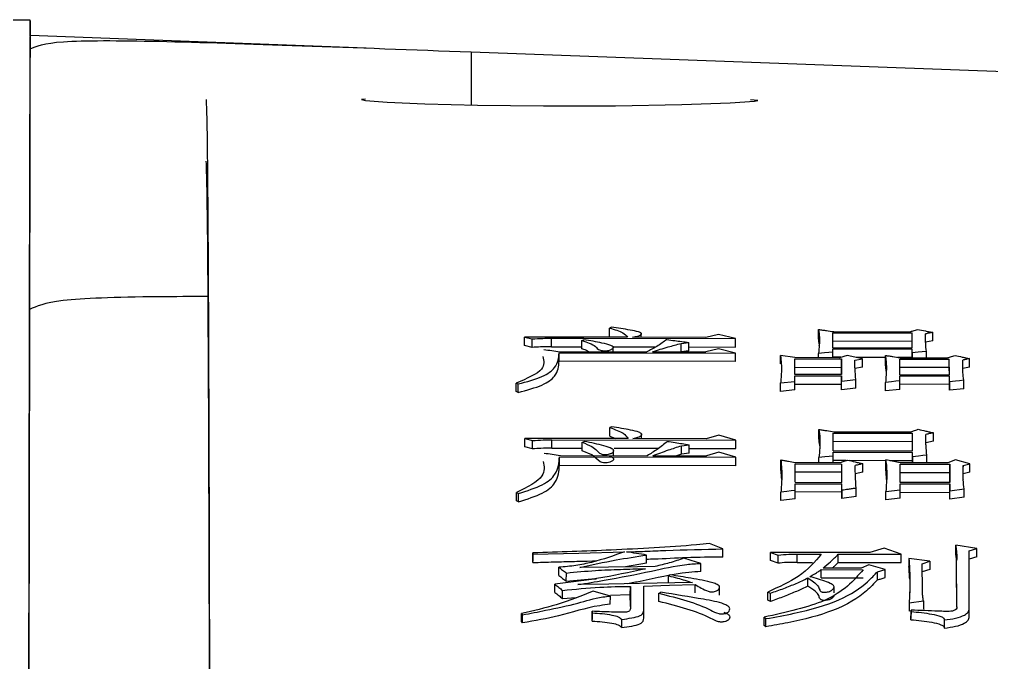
# Model space of a CAD drawing. Header units: millimetres. Extents: x 2104 to 4053, y 855 to 2233.
# Drawn here: x 2506.54 to 2517.56, y 2102.75 to 2110.03 of the extents above; entities that cross this region are included whole.
import ezdxf

# ---------------------------------------------------------------- set-up
doc = ezdxf.new("R2010")
doc.units = ezdxf.units.MM

msp = doc.modelspace()

# ---------------------------------------------------------------- linework, layer by layer
at = {"color": 7, "linetype": 'Continuous', "lineweight": 25}
for p, q in [((2506.66, 2110.024), (2501.66, 2110.034)), ((2506.66, 2109.846), (2506.66, 2110.021)), ((2506.659, 2109.699), (2506.66, 2109.842)), ((2510.471, 2109.709), (2506.66, 2109.85)), ((2506.654, 2106.747), (2506.659, 2109.699)), ((2511.659, 2109.665), (2511.658, 2109.065)), ((2511.659, 2109.665), (2526.974, 2109.102)), ((2514.909, 2109.116), (2514.826, 2109.124)), ((2513.249, 2106.545), (2513.227, 2106.537)), ((2513.227, 2106.441), (2513.227, 2106.537)), ((2512.265, 2106.339), (2512.265, 2106.435)), ((2512.265, 2106.435), (2512.351, 2106.414)), ((2513.433, 2106.433), (2512.265, 2106.435)), ((2512.351, 2106.318), (2512.351, 2106.414)), ((2512.568, 2106.325), (2512.568, 2106.421)), ((2512.568, 2106.421), (2512.934, 2106.421)), ((2512.938, 2106.421), (2514.655, 2106.417)), ((2514.32, 2106.431), (2513.487, 2106.433)), ((2513.586, 2106.433), (2513.586, 2106.48)), ((2514.461, 2106.465), (2514.32, 2106.431)), ((2514.655, 2106.417), (2514.461, 2106.465)), ((2515.604, 2106.356), (2515.596, 2106.424)), ((2515.759, 2106.483), (2516.656, 2106.482)), ((2515.759, 2106.314), (2515.759, 2106.483)), ((2515.769, 2106.496), (2516.635, 2106.495)), ((2516.657, 2106.313), (2516.656, 2106.482)), ((2516.656, 2106.385), (2516.656, 2106.482)), ((2512.351, 2106.318), (2512.265, 2106.339)), ((2512.568, 2106.325), (2512.914, 2106.324)), ((2512.914, 2106.301), (2512.914, 2106.397)), ((2513.268, 2106.268), (2513.268, 2106.322)), ((2513.269, 2106.324), (2513.752, 2106.323)), ((2514.039, 2106.363), (2514.126, 2106.374)), ((2514.039, 2106.267), (2514.039, 2106.363)), ((2514.126, 2106.322), (2514.655, 2106.321)), ((2514.461, 2106.301), (2514.321, 2106.266)), ((2514.656, 2106.252), (2514.461, 2106.301)), ((2516.656, 2106.385), (2515.758, 2106.387)), ((2515.759, 2106.314), (2516.657, 2106.313)), ((2515.759, 2106.301), (2516.657, 2106.299)), ((2515.759, 2106.263), (2515.759, 2106.301)), ((2516.656, 2106.313), (2516.656, 2106.385)), ((2516.657, 2106.256), (2516.657, 2106.299)), ((2516.894, 2106.39), (2516.808, 2106.375)), ((2512.655, 2106.16), (2512.655, 2106.256)), ((2512.655, 2106.256), (2514.656, 2106.252)), ((2512.666, 2106.269), (2513.65, 2106.267)), ((2513.715, 2106.267), (2514.321, 2106.266)), ((2514.125, 2106.277), (2514.039, 2106.267)), ((2515.327, 2106.202), (2515.165, 2106.227)), ((2515.835, 2106.201), (2515.327, 2106.202)), ((2515.327, 2106.188), (2515.857, 2106.187)), ((2515.328, 2106.011), (2515.327, 2106.188)), ((2515.597, 2106.201), (2515.597, 2106.25)), ((2515.759, 2106.201), (2515.759, 2106.263)), ((2515.849, 2106.205), (2515.759, 2106.205)), ((2515.922, 2106.225), (2515.835, 2106.201)), ((2516.095, 2106.189), (2515.922, 2106.225)), ((2516.009, 2106.173), (2516.095, 2106.189)), ((2516.355, 2106.204), (2516.022, 2106.204)), ((2516.657, 2106.203), (2516.493, 2106.204)), ((2516.517, 2106.2), (2517.058, 2106.199)), ((2516.657, 2106.256), (2516.657, 2106.199)), ((2516.657, 2106.199), (2516.657, 2106.203)), ((2516.819, 2106.199), (2516.82, 2106.272)), ((2514.656, 2106.156), (2512.655, 2106.16)), ((2515.327, 2106.092), (2515.857, 2106.091)), ((2515.857, 2106.187), (2515.858, 2106.01)), ((2515.857, 2106.01), (2515.857, 2106.091)), ((2516.095, 2106.093), (2516.008, 2106.077)), ((2516.517, 2106.186), (2517.079, 2106.185)), ((2516.518, 2106.008), (2516.517, 2106.186)), ((2517.079, 2106.089), (2516.517, 2106.09)), ((2517.08, 2106.007), (2517.079, 2106.185)), ((2517.079, 2106.089), (2517.079, 2106.185)), ((2517.08, 2106.007), (2517.079, 2106.089)), ((2517.231, 2106.154), (2517.231, 2106.174)), ((2517.231, 2106.088), (2517.231, 2106.154)), ((2517.306, 2106.094), (2517.231, 2106.078)), ((2515.174, 2106.006), (2515.173, 2106.002)), ((2515.174, 2106.022), (2515.174, 2106.015)), ((2515.858, 2106.01), (2515.328, 2106.011)), ((2515.328, 2105.997), (2515.858, 2105.996)), ((2515.328, 2105.931), (2515.328, 2105.997)), ((2515.858, 2105.996), (2515.858, 2105.933)), ((2516.518, 2106.008), (2517.08, 2106.007)), ((2516.518, 2105.994), (2517.08, 2105.993)), ((2516.518, 2105.938), (2516.518, 2105.994)), ((2517.08, 2105.928), (2517.08, 2105.993)), ((2512.17, 2105.912), (2512.191, 2105.903)), ((2515.166, 2105.915), (2515.328, 2105.931)), ((2515.166, 2105.819), (2515.166, 2105.915)), ((2515.328, 2105.901), (2515.858, 2105.9)), ((2515.858, 2105.933), (2516.02, 2105.953)), ((2515.858, 2105.838), (2515.858, 2105.933)), ((2515.858, 2105.838), (2515.858, 2105.9)), ((2516.02, 2105.857), (2515.858, 2105.838)), ((2516.356, 2105.825), (2516.356, 2105.921)), ((2517.08, 2105.898), (2516.518, 2105.899)), ((2517.08, 2105.928), (2517.08, 2105.832)), ((2517.08, 2105.832), (2517.08, 2105.898)), ((2517.242, 2105.849), (2517.243, 2105.945)), ((2512.191, 2105.807), (2512.169, 2105.816)), ((2515.328, 2105.836), (2515.166, 2105.819)), ((2516.518, 2105.842), (2516.356, 2105.825)), ((2517.242, 2105.849), (2517.08, 2105.832)), ((2513.253, 2105.418), (2513.231, 2105.408)), ((2513.231, 2105.313), (2513.231, 2105.408)), ((2513.231, 2105.313), (2513.297, 2105.285)), ((2513.59, 2105.285), (2513.59, 2105.341)), ((2514.465, 2105.323), (2514.324, 2105.283)), ((2514.66, 2105.267), (2514.465, 2105.323)), ((2515.763, 2105.345), (2516.661, 2105.344)), ((2515.764, 2105.146), (2515.763, 2105.345)), ((2515.774, 2105.361), (2516.639, 2105.359)), ((2516.66, 2105.249), (2516.661, 2105.344)), ((2516.661, 2105.144), (2516.661, 2105.344)), ((2512.269, 2105.192), (2512.269, 2105.287)), ((2512.269, 2105.287), (2512.356, 2105.262)), ((2513.437, 2105.285), (2512.269, 2105.287)), ((2512.355, 2105.167), (2512.356, 2105.262)), ((2512.572, 2105.176), (2512.572, 2105.271)), ((2512.572, 2105.271), (2514.66, 2105.267)), ((2512.918, 2105.147), (2512.918, 2105.242)), ((2514.324, 2105.283), (2513.491, 2105.285)), ((2514.043, 2105.203), (2514.13, 2105.215)), ((2514.043, 2105.108), (2514.043, 2105.203)), ((2515.607, 2105.222), (2515.6, 2105.294)), ((2516.66, 2105.249), (2515.763, 2105.25)), ((2516.661, 2105.144), (2516.66, 2105.249)), ((2516.898, 2105.254), (2516.812, 2105.236)), ((2512.355, 2105.167), (2512.269, 2105.192)), ((2512.572, 2105.176), (2512.918, 2105.175)), ((2512.67, 2105.092), (2513.654, 2105.09)), ((2513.271, 2105.09), (2513.272, 2105.156)), ((2513.279, 2105.175), (2513.782, 2105.174)), ((2513.719, 2105.09), (2514.325, 2105.088)), ((2514.043, 2105.108), (2513.986, 2105.089)), ((2514.13, 2105.12), (2514.043, 2105.108)), ((2514.13, 2105.173), (2514.66, 2105.172)), ((2514.465, 2105.129), (2514.325, 2105.088)), ((2514.66, 2105.072), (2514.465, 2105.129)), ((2515.764, 2105.146), (2516.661, 2105.144)), ((2515.764, 2105.13), (2516.661, 2105.128)), ((2515.764, 2105.086), (2515.764, 2105.13)), ((2515.764, 2105.012), (2515.764, 2105.086)), ((2516.662, 2105.078), (2516.661, 2105.128)), ((2516.824, 2105.01), (2516.824, 2105.096)), ((2512.659, 2104.981), (2512.659, 2105.076)), ((2512.659, 2105.076), (2514.66, 2105.072)), ((2514.66, 2104.977), (2512.659, 2104.981)), ((2515.331, 2105.013), (2515.84, 2105.012)), ((2515.331, 2104.997), (2515.861, 2104.996)), ((2515.332, 2104.789), (2515.331, 2104.997)), ((2515.601, 2105.013), (2515.601, 2105.07)), ((2515.909, 2105.035), (2515.764, 2105.035)), ((2515.862, 2104.788), (2515.861, 2104.996)), ((2515.861, 2104.902), (2515.861, 2104.996)), ((2516.359, 2105.034), (2515.95, 2105.035)), ((2516.521, 2105.011), (2516.359, 2105.043)), ((2516.661, 2105.034), (2516.404, 2105.034)), ((2517.062, 2105.01), (2516.521, 2105.011)), ((2516.521, 2104.995), (2517.084, 2104.994)), ((2516.522, 2104.787), (2516.521, 2104.995)), ((2516.662, 2105.078), (2516.661, 2105.011)), ((2516.661, 2105.011), (2516.661, 2105.034)), ((2517.148, 2105.042), (2517.062, 2105.01)), ((2517.084, 2104.994), (2517.084, 2104.786)), ((2517.311, 2105), (2517.148, 2105.042)), ((2517.235, 2104.981), (2517.311, 2105)), ((2517.235, 2104.981), (2517.235, 2104.963)), ((2515.861, 2104.902), (2515.331, 2104.903)), ((2515.861, 2104.788), (2515.861, 2104.902)), ((2516.099, 2104.904), (2516.013, 2104.885)), ((2516.521, 2104.9), (2517.083, 2104.899)), ((2517.084, 2104.786), (2517.083, 2104.899)), ((2517.235, 2104.878), (2517.235, 2104.963)), ((2517.311, 2104.905), (2517.235, 2104.886)), ((2515.332, 2104.789), (2515.862, 2104.788)), ((2515.332, 2104.773), (2515.862, 2104.772)), ((2515.332, 2104.697), (2515.332, 2104.773)), ((2515.862, 2104.699), (2515.862, 2104.772)), ((2517.084, 2104.786), (2516.522, 2104.787)), ((2516.522, 2104.771), (2517.084, 2104.77)), ((2516.522, 2104.705), (2516.522, 2104.771)), ((2517.084, 2104.77), (2517.085, 2104.694)), ((2517.238, 2104.814), (2517.237, 2104.817)), ((2512.174, 2104.673), (2512.195, 2104.663)), ((2515.17, 2104.583), (2515.17, 2104.677)), ((2515.862, 2104.678), (2515.332, 2104.679)), ((2515.862, 2104.699), (2515.862, 2104.605)), ((2515.862, 2104.605), (2515.862, 2104.678)), ((2516.024, 2104.628), (2516.024, 2104.722)), ((2516.36, 2104.685), (2516.522, 2104.705)), ((2516.36, 2104.591), (2516.36, 2104.685)), ((2516.522, 2104.676), (2517.084, 2104.675)), ((2517.084, 2104.599), (2517.085, 2104.694)), ((2517.084, 2104.599), (2517.084, 2104.675)), ((2517.085, 2104.694), (2517.247, 2104.713)), ((2512.195, 2104.569), (2512.173, 2104.579)), ((2515.332, 2104.603), (2515.17, 2104.583)), ((2516.024, 2104.628), (2515.862, 2104.605)), ((2516.522, 2104.61), (2516.36, 2104.591)), ((2517.247, 2104.619), (2517.084, 2104.599)), ((2512.359, 2103.974), (2512.359, 2103.988)), ((2512.359, 2103.988), (2512.359, 2103.895)), ((2514.512, 2103.941), (2514.512, 2104.034)), ((2515.053, 2103.994), (2515.139, 2103.965)), ((2516.178, 2103.992), (2515.053, 2103.994)), ((2515.053, 2103.901), (2515.053, 2103.994)), ((2516.34, 2104.041), (2516.178, 2103.992)), ((2516.535, 2103.973), (2516.34, 2104.041)), ((2517.389, 2104.039), (2517.151, 2104.075)), ((2517.151, 2103.982), (2517.151, 2104.075)), ((2517.303, 2104.011), (2517.389, 2104.039)), ((2517.304, 2103.357), (2517.303, 2104.011)), ((2512.359, 2103.881), (2512.359, 2103.974)), ((2512.359, 2103.881), (2512.359, 2103.895)), ((2513.646, 2103.871), (2513.647, 2103.965)), ((2515.139, 2103.872), (2515.053, 2103.901)), ((2515.139, 2103.872), (2515.139, 2103.965)), ((2515.356, 2103.976), (2515.626, 2103.975)), ((2515.356, 2103.882), (2515.356, 2103.976)), ((2515.356, 2103.882), (2515.53, 2103.882)), ((2515.821, 2103.975), (2516.535, 2103.973)), ((2515.821, 2103.882), (2515.821, 2103.975)), ((2515.821, 2103.882), (2516.535, 2103.88)), ((2516.621, 2103.927), (2516.621, 2103.834)), ((2516.86, 2103.894), (2516.621, 2103.927)), ((2516.773, 2103.866), (2516.86, 2103.894)), ((2517.164, 2103.376), (2517.162, 2103.904)), ((2517.162, 2103.889), (2517.162, 2103.904)), ((2517.162, 2103.811), (2517.162, 2103.889)), ((2517.389, 2103.946), (2517.303, 2103.918)), ((2512.652, 2103.733), (2512.652, 2103.826)), ((2513.646, 2103.871), (2513.409, 2103.83)), ((2514.263, 2103.777), (2514.263, 2103.87)), ((2515.626, 2103.706), (2515.627, 2103.799)), ((2515.627, 2103.799), (2516.103, 2103.798)), ((2516.081, 2103.816), (2515.648, 2103.817)), ((2516.167, 2103.852), (2516.081, 2103.816)), ((2516.351, 2103.801), (2516.167, 2103.852)), ((2516.265, 2103.776), (2516.351, 2103.801)), ((2516.265, 2103.683), (2516.265, 2103.776)), ((2516.774, 2103.567), (2516.773, 2103.866)), ((2516.859, 2103.801), (2516.773, 2103.773)), ((2517.163, 2103.374), (2517.162, 2103.811)), ((2512.738, 2103.668), (2512.739, 2103.761)), ((2513.896, 2103.648), (2513.896, 2103.73)), ((2515.626, 2103.706), (2516.102, 2103.705)), ((2512.609, 2103.541), (2512.609, 2103.633)), ((2512.695, 2103.471), (2512.696, 2103.563)), ((2513.237, 2103.499), (2513.042, 2103.555)), ((2513.463, 2103.517), (2513.464, 2103.61)), ((2513.464, 2103.61), (2513.464, 2103.383)), ((2513.616, 2103.341), (2513.615, 2103.613)), ((2514.199, 2103.538), (2514.199, 2103.63)), ((2514.474, 2103.509), (2514.474, 2103.603)), ((2515.021, 2103.544), (2515.054, 2103.533)), ((2515.021, 2103.452), (2515.021, 2103.544)), ((2515.773, 2103.537), (2515.773, 2103.604)), ((2512.695, 2103.471), (2512.848, 2103.484)), ((2513.236, 2103.407), (2513.237, 2103.499)), ((2513.24, 2103.511), (2513.463, 2103.517)), ((2513.464, 2103.381), (2513.463, 2103.517)), ((2513.788, 2103.439), (2513.788, 2103.532)), ((2515.054, 2103.44), (2515.021, 2103.452)), ((2515.054, 2103.44), (2515.054, 2103.533)), ((2516.623, 2103.422), (2516.785, 2103.444)), ((2516.785, 2103.444), (2516.785, 2103.352)), ((2513.032, 2103.327), (2513.031, 2103.235)), ((2513.032, 2103.309), (2513.032, 2103.327)), ((2513.615, 2103.249), (2513.616, 2103.341)), ((2516.623, 2103.422), (2516.622, 2103.33)), ((2516.645, 2103.333), (2516.622, 2103.33)), ((2516.645, 2103.34), (2516.644, 2103.247)), ((2516.644, 2103.232), (2516.645, 2103.325)), ((2516.645, 2103.34), (2516.645, 2103.325)), ((2517.304, 2103.265), (2517.304, 2103.357)), ((2512.231, 2103.21), (2512.231, 2103.303)), ((2512.231, 2103.303), (2512.242, 2103.287)), ((2512.242, 2103.195), (2512.242, 2103.287)), ((2513.031, 2103.216), (2513.032, 2103.309)), ((2513.031, 2103.216), (2513.031, 2103.235)), ((2513.367, 2103.144), (2513.367, 2103.236)), ((2514.979, 2103.167), (2514.979, 2103.26)), ((2514.979, 2103.26), (2515, 2103.244)), ((2516.644, 2103.232), (2516.644, 2103.247)), ((2512.242, 2103.195), (2512.231, 2103.21)), ((2515, 2103.152), (2514.979, 2103.167))]:
    msp.add_line(p, q, dxfattribs=at)
at = {"color": 7, "linetype": 'Continuous', "lineweight": 25, "flags": 128}
for points in [[(2510.461, 2109.13), (2510.418, 2109.128), (2510.463, 2109.114), (2510.708, 2109.096), (2511.135, 2109.078), (2511.733, 2109.063), (2512.478, 2109.054), (2513.294, 2109.055), (2514.046, 2109.069), (2514.596, 2109.088), (2514.87, 2109.107), (2514.909, 2109.116), (2514.909, 2109.116)], [(2515.596, 2106.424), (2515.596, 2106.478), (2515.596, 2106.52)], [(2514.655, 2106.321), (2514.655, 2106.375), (2514.655, 2106.417)], [(2516.894, 2106.39), (2516.894, 2106.444), (2516.894, 2106.487)], [(2512.914, 2106.397), (2512.925, 2106.401), (2512.936, 2106.405)], [(2514.125, 2106.277), (2514.126, 2106.331), (2514.126, 2106.374)], [(2516.657, 2106.203), (2516.657, 2106.257), (2516.657, 2106.299)], [(2514.656, 2106.156), (2514.656, 2106.21), (2514.656, 2106.252)], [(2515.164, 2106.13), (2515.165, 2106.184), (2515.165, 2106.227)], [(2515.759, 2106.263), (2515.712, 2106.259), (2515.664, 2106.256), (2515.597, 2106.25)], [(2516.095, 2106.093), (2516.095, 2106.147), (2516.095, 2106.189)], [(2516.354, 2106.131), (2516.354, 2106.185), (2516.355, 2106.227)], [(2516.82, 2106.272), (2516.773, 2106.268), (2516.726, 2106.263), (2516.657, 2106.256)], [(2517.306, 2106.094), (2517.307, 2106.148), (2517.307, 2106.19)], [(2515.857, 2106.091), (2515.857, 2106.145), (2515.857, 2106.187)], [(2515.858, 2105.9), (2515.858, 2105.953), (2515.858, 2105.996)], [(2517.08, 2105.898), (2517.08, 2105.951), (2517.08, 2105.993)], [(2512.169, 2105.816), (2512.169, 2105.851), (2512.169, 2105.881), (2512.17, 2105.912)], [(2512.191, 2105.807), (2512.191, 2105.842), (2512.191, 2105.873), (2512.191, 2105.903)], [(2515.328, 2105.836), (2515.328, 2105.889), (2515.328, 2105.931)], [(2516.02, 2105.857), (2516.02, 2105.911), (2516.02, 2105.953)], [(2516.518, 2105.938), (2516.471, 2105.933), (2516.424, 2105.928), (2516.356, 2105.921)], [(2516.518, 2105.842), (2516.518, 2105.896), (2516.518, 2105.938)], [(2517.243, 2105.945), (2517.196, 2105.94), (2517.149, 2105.935), (2517.08, 2105.928)], [(2515.6, 2105.294), (2515.6, 2105.347), (2515.6, 2105.389)], [(2516.898, 2105.254), (2516.899, 2105.308), (2516.899, 2105.349)], [(2512.918, 2105.242), (2512.924, 2105.245), (2512.932, 2105.248), (2512.94, 2105.252)], [(2514.13, 2105.12), (2514.13, 2105.173), (2514.13, 2105.215)], [(2514.66, 2105.172), (2514.66, 2105.225), (2514.66, 2105.267)], [(2513.036, 2105.091), (2513.222, 2105.088), (2513.256, 2105.073), (2513.272, 2105.059), (2513.273, 2105.045), (2513.26, 2105.031), (2513.23, 2105.017), (2513.202, 2105.01), (2513.186, 2105.008), (2513.172, 2105.008), (2513.158, 2105.009), (2513.143, 2105.013), (2513.12, 2105.022), (2513.1, 2105.038), (2513.026, 2105.099), (2512.918, 2105.147), (2512.918, 2105.147)], [(2515.764, 2105.086), (2515.716, 2105.081), (2515.668, 2105.077), (2515.601, 2105.07)], [(2516.661, 2105.034), (2516.661, 2105.087), (2516.661, 2105.128)], [(2516.824, 2105.096), (2516.777, 2105.091), (2516.73, 2105.086), (2516.662, 2105.078)], [(2514.66, 2104.977), (2514.66, 2105.03), (2514.66, 2105.072)], [(2515.169, 2104.948), (2515.169, 2105.001), (2515.169, 2105.042)], [(2516.099, 2104.904), (2516.099, 2104.957), (2516.099, 2104.999)], [(2516.359, 2104.949), (2516.359, 2105.002), (2516.359, 2105.043)], [(2517.083, 2104.899), (2517.084, 2104.952), (2517.084, 2104.994)], [(2517.311, 2104.905), (2517.311, 2104.958), (2517.311, 2105)], [(2515.862, 2104.678), (2515.862, 2104.73), (2515.862, 2104.772)], [(2517.084, 2104.675), (2517.084, 2104.728), (2517.084, 2104.77)], [(2512.173, 2104.579), (2512.173, 2104.613), (2512.174, 2104.643), (2512.174, 2104.673)], [(2512.195, 2104.569), (2512.195, 2104.603), (2512.195, 2104.633), (2512.195, 2104.663)], [(2515.332, 2104.697), (2515.285, 2104.691), (2515.238, 2104.685), (2515.17, 2104.677)], [(2515.332, 2104.603), (2515.332, 2104.655), (2515.332, 2104.697)], [(2516.522, 2104.61), (2516.522, 2104.663), (2516.522, 2104.705)], [(2517.247, 2104.619), (2517.247, 2104.672), (2517.247, 2104.713)], [(2512.359, 2103.974), (2512.879, 2103.987), (2513.398, 2104.001)], [(2517.389, 2103.946), (2517.389, 2103.998), (2517.389, 2104.039)], [(2512.359, 2103.881), (2512.418, 2103.882), (2512.447, 2103.883), (2512.477, 2103.884), (2512.506, 2103.885), (2512.535, 2103.885), (2512.565, 2103.886), (2512.594, 2103.887), (2512.623, 2103.888), (2512.682, 2103.889), (2512.711, 2103.89), (2512.741, 2103.891), (2512.77, 2103.891), (2512.799, 2103.892), (2512.829, 2103.893), (2512.858, 2103.894), (2512.975, 2103.897), (2513.034, 2103.898), (2513.063, 2103.899), (2513.079, 2103.899)], [(2516.535, 2103.88), (2516.535, 2103.932), (2516.535, 2103.973)], [(2516.86, 2103.894), (2516.859, 2103.842), (2516.859, 2103.801)], [(2513.744, 2103.835), (2513.545, 2103.832), (2513.217, 2103.827), (2512.89, 2103.822)], [(2516.351, 2103.709), (2516.351, 2103.761), (2516.351, 2103.801)], [(2513.918, 2103.741), (2513.907, 2103.735), (2513.896, 2103.73)], [(2515.475, 2103.612), (2515.475, 2103.643), (2515.475, 2103.674), (2515.475, 2103.705)], [(2514.167, 2103.653), (2513.967, 2103.649), (2513.568, 2103.642), (2513.218, 2103.636), (2512.869, 2103.629)], [(2513.615, 2103.613), (2513.907, 2103.622), (2514.199, 2103.63)], [(2513.788, 2103.532), (2513.794, 2103.534), (2513.802, 2103.539), (2513.81, 2103.543)], [(2515, 2103.152), (2515, 2103.193), (2515, 2103.219), (2515, 2103.244)], [(2517.023, 2103.137), (2517.023, 2103.165), (2517.023, 2103.192), (2517.023, 2103.229)]]:
    msp.add_lwpolyline(points, dxfattribs=at)
at = {"color": 7, "linetype": 'Continuous', "lineweight": 25}
for points in [[(2506.66, 2110.021), (2506.66, 2109.941), (2506.659, 2109.78), (2506.656, 2108.133), (2506.651, 2105.482), (2506.644, 2101.764), (2506.635, 2097.062), (2506.625, 2091.437), (2506.613, 2084.974), (2506.599, 2077.768), (2506.584, 2069.925), (2506.569, 2061.557), (2506.552, 2052.801), (2506.541, 2046.759), (2506.535, 2043.738)], [(2506.543, 2048.044), (2506.548, 2050.63), (2506.558, 2055.802), (2506.572, 2063.26), (2506.585, 2070.384), (2506.598, 2077.072), (2506.609, 2083.25), (2506.62, 2088.84), (2506.629, 2093.777), (2506.637, 2098), (2506.644, 2101.464), (2506.649, 2104.105), (2506.652, 2105.972), (2506.653, 2106.489), (2506.654, 2106.747)]]:
    msp.add_open_spline(points, degree=3, dxfattribs=at)
for points, knots in [([(2506.659, 2109.699), (2506.734, 2109.732), (2506.884, 2109.799), (2508.04, 2109.794), (2509.692, 2109.739), (2511.003, 2109.69), (2511.659, 2109.665)], [0, 0, 0, 0, 0.249995, 0.49976, 0.749432, 1, 1, 1, 1]), ([(2508.679, 2053.333), (2508.68, 2053.823), (2508.683, 2056.278), (2508.689, 2060.626), (2508.695, 2066.233), (2508.7, 2071.629), (2508.704, 2077.383), (2508.707, 2083.335), (2508.708, 2089.261), (2508.706, 2094.53), (2508.703, 2099.057), (2508.697, 2102.811), (2508.69, 2105.401), (2508.683, 2107.094), (2508.676, 2108.174), (2508.668, 2108.9), (2508.662, 2109.052), (2508.659, 2109.127)], [0, 0, 0, 0, 0.015692, 0.078515, 0.141334, 0.20415, 0.266967, 0.352016, 0.437317, 0.522367, 0.607418, 0.69272, 0.77777, 0.83263, 0.887489, 0.943742, 1, 1, 1, 1]), ([(2508.678, 2053.141), (2508.679, 2053.68), (2508.682, 2056.373), (2508.689, 2061.719), (2508.696, 2068.936), (2508.702, 2076.253), (2508.705, 2082.427), (2508.706, 2087.531), (2508.705, 2091.71), (2508.703, 2095.917), (2508.699, 2099.922), (2508.692, 2103.461), (2508.683, 2106.135), (2508.672, 2107.929), (2508.662, 2108.261), (2508.657, 2108.428)], [0, 0, 0, 0, 0.017379, 0.086966, 0.17585, 0.265018, 0.353899, 0.419464, 0.485029, 0.550594, 0.638845, 0.727377, 0.81563, 0.907817, 1, 1, 1, 1]), ([(2508.677, 2106.894), (2508.485, 2106.893), (2507.736, 2106.891), (2506.896, 2106.859), (2506.735, 2106.784), (2506.654, 2106.747)], [0, 0, 0, 0, 0.146715, 0.572592, 1, 1, 1, 1]), ([(2513.227, 2106.537), (2513.284, 2106.52), (2513.385, 2106.49), (2513.419, 2106.45), (2513.433, 2106.433)], [0, 0, 0, 0, 0.5653913, 1, 1, 1, 1]), ([(2513.487, 2106.433), (2513.507, 2106.437), (2513.547, 2106.445), (2513.584, 2106.459), (2513.593, 2106.471), (2513.588, 2106.481), (2513.545, 2106.498), (2513.431, 2106.521), (2513.321, 2106.535), (2513.249, 2106.545)], [0, 0, 0, 0, 0.1207835, 0.2379421, 0.2842431, 0.3308199, 0.4249814, 0.6208103, 1, 1, 1, 1]), ([(2515.596, 2106.52), (2515.601, 2106.491), (2515.609, 2106.432), (2515.607, 2106.342), (2515.6, 2106.281), (2515.597, 2106.25)], [0, 0, 0, 0, 0.33259, 0.666186, 1, 1, 1, 1]), ([(2515.596, 2106.52), (2515.611, 2106.518), (2515.641, 2106.514), (2515.698, 2106.506), (2515.741, 2106.5), (2515.769, 2106.496)], [0, 0, 0, 0, 0.2574409, 0.5148817, 1, 1, 1, 1]), ([(2516.635, 2106.495), (2516.646, 2106.498), (2516.666, 2106.504), (2516.694, 2106.513), (2516.712, 2106.518), (2516.721, 2106.521)], [0, 0, 0, 0, 0.382635, 0.691318, 1, 1, 1, 1]), ([(2516.721, 2106.521), (2516.75, 2106.515), (2516.793, 2106.506), (2516.851, 2106.495), (2516.88, 2106.489), (2516.894, 2106.487)], [0, 0, 0, 0, 0.4999999, 0.75, 1, 1, 1, 1]), ([(2512.351, 2106.414), (2512.391, 2106.416), (2512.462, 2106.421), (2512.535, 2106.421), (2512.568, 2106.421)], [0, 0, 0, 0, 0.5588348, 1, 1, 1, 1]), ([(2516.894, 2106.487), (2516.887, 2106.485), (2516.873, 2106.483), (2516.851, 2106.479), (2516.829, 2106.475), (2516.815, 2106.472), (2516.808, 2106.471)], [0, 0, 0, 0, 0.2500001, 0.5000003, 0.7500004, 1, 1, 1, 1]), ([(2516.82, 2106.272), (2516.816, 2106.303), (2516.811, 2106.349), (2516.809, 2106.415), (2516.808, 2106.45), (2516.808, 2106.471)], [0, 0, 0, 0, 0.455483, 0.683214, 1, 1, 1, 1]), ([(2512.568, 2106.325), (2512.526, 2106.325), (2512.453, 2106.324), (2512.382, 2106.32), (2512.351, 2106.318)], [0, 0, 0, 0, 0.561085, 1, 1, 1, 1]), ([(2512.914, 2106.397), (2512.943, 2106.387), (2513.007, 2106.366), (2513.077, 2106.329), (2513.09, 2106.294), (2513.142, 2106.281), (2513.165, 2106.279), (2513.188, 2106.279), (2513.211, 2106.281), (2513.236, 2106.288), (2513.257, 2106.298), (2513.274, 2106.311), (2513.269, 2106.324), (2513.232, 2106.345), (2513.118, 2106.374), (2513.008, 2106.393), (2512.936, 2106.405), (2512.936, 2106.405)], [0, 0, 0, 0, 0.11781, 0.254849, 0.391031, 0.410858, 0.430655, 0.450877, 0.468612, 0.491918, 0.540011, 0.576765, 0.61394, 0.664642, 0.789466, 0.997756, 1, 1, 1, 1]), ([(2512.993, 2106.269), (2512.975, 2106.277), (2512.952, 2106.289), (2512.921, 2106.299), (2512.914, 2106.301)], [0, 0, 0, 0, 0.775038, 1, 1, 1, 1]), ([(2513.877, 2106.406), (2513.842, 2106.38), (2513.792, 2106.344), (2513.708, 2106.298), (2513.669, 2106.278), (2513.65, 2106.267)], [0, 0, 0, 0, 0.546201, 0.773057, 1, 1, 1, 1]), ([(2513.715, 2106.267), (2513.744, 2106.277), (2513.803, 2106.296), (2513.908, 2106.328), (2513.99, 2106.35), (2514.039, 2106.363)], [0, 0, 0, 0, 0.283865, 0.567758, 1, 1, 1, 1]), ([(2513.877, 2106.406), (2513.907, 2106.402), (2513.963, 2106.395), (2514.046, 2106.384), (2514.099, 2106.377), (2514.126, 2106.374)], [0, 0, 0, 0, 0.363442, 0.681721, 1, 1, 1, 1]), ([(2515.605, 2106.359), (2515.605, 2106.35), (2515.605, 2106.337), (2515.605, 2106.34), (2515.605, 2106.342)], [0, 0, 0, 0, 0.641471, 1, 1, 1, 1]), ([(2512.473, 2106.213), (2512.483, 2106.165), (2512.507, 2106.058), (2512.29, 2105.964), (2512.17, 2105.912)], [0, 0, 0, 0, 0.4443, 1, 1, 1, 1]), ([(2512.191, 2105.903), (2512.29, 2105.929), (2512.484, 2105.981), (2512.646, 2106.108), (2512.652, 2106.2), (2512.655, 2106.256)], [0, 0, 0, 0, 0.287817, 0.565935, 1, 1, 1, 1]), ([(2512.482, 2106.294), (2512.512, 2106.29), (2512.574, 2106.281), (2512.635, 2106.273), (2512.666, 2106.269)], [0, 0, 0, 0, 0.499883, 1, 1, 1, 1]), ([(2515.165, 2106.227), (2515.169, 2106.196), (2515.176, 2106.134), (2515.177, 2106.05), (2515.172, 2105.977), (2515.168, 2105.935), (2515.166, 2105.915)], [0, 0, 0, 0, 0.304153, 0.608343, 0.804164, 1, 1, 1, 1]), ([(2516.355, 2106.227), (2516.358, 2106.204), (2516.363, 2106.158), (2516.367, 2106.083), (2516.363, 2106.005), (2516.358, 2105.949), (2516.356, 2105.921)], [0, 0, 0, 0, 0.231566, 0.463148, 0.731542, 1, 1, 1, 1]), ([(2516.355, 2106.227), (2516.369, 2106.225), (2516.397, 2106.22), (2516.452, 2106.211), (2516.491, 2106.204), (2516.517, 2106.2)], [0, 0, 0, 0, 0.263834, 0.527668, 1, 1, 1, 1]), ([(2517.058, 2106.199), (2517.069, 2106.202), (2517.089, 2106.208), (2517.118, 2106.217), (2517.135, 2106.223), (2517.144, 2106.226)], [0, 0, 0, 0, 0.382635, 0.691318, 1, 1, 1, 1]), ([(2517.144, 2106.226), (2517.171, 2106.22), (2517.212, 2106.211), (2517.266, 2106.199), (2517.293, 2106.193), (2517.307, 2106.19)], [0, 0, 0, 0, 0.5, 0.75, 1, 1, 1, 1]), ([(2517.307, 2106.19), (2517.3, 2106.189), (2517.288, 2106.186), (2517.269, 2106.182), (2517.25, 2106.178), (2517.237, 2106.175), (2517.231, 2106.174)], [0, 0, 0, 0, 0.25, 0.5, 0.750001, 1, 1, 1, 1]), ([(2512.191, 2105.807), (2512.29, 2105.834), (2512.484, 2105.885), (2512.646, 2106.012), (2512.651, 2106.104), (2512.655, 2106.16)], [0, 0, 0, 0, 0.287925, 0.56603, 1, 1, 1, 1]), ([(2516.02, 2105.953), (2516.016, 2105.994), (2516.01, 2106.052), (2516.009, 2106.125), (2516.009, 2106.157), (2516.009, 2106.173)], [0, 0, 0, 0, 0.5564808, 0.7782386, 1, 1, 1, 1]), ([(2516.363, 2106.048), (2516.363, 2106.049), (2516.363, 2106.053), (2516.363, 2106.058), (2516.362, 2106.064), (2516.362, 2106.068), (2516.361, 2106.073), (2516.361, 2106.077), (2516.36, 2106.081), (2516.36, 2106.086), (2516.359, 2106.09), (2516.359, 2106.095), (2516.358, 2106.099), (2516.358, 2106.105), (2516.357, 2106.111), (2516.356, 2106.116), (2516.356, 2106.121), (2516.355, 2106.126), (2516.355, 2106.129), (2516.354, 2106.131)], [0, 0, 0, 0, 0.027762, 0.133883, 0.186944, 0.240005, 0.293066, 0.346127, 0.399187, 0.452248, 0.505309, 0.55837, 0.611431, 0.664491, 0.770613, 0.823674, 0.876735, 0.929795, 1, 1, 1, 1]), ([(2517.243, 2105.945), (2517.239, 2105.975), (2517.232, 2106.028), (2517.23, 2106.105), (2517.231, 2106.151), (2517.231, 2106.174)], [0, 0, 0, 0, 0.387747, 0.693846, 1, 1, 1, 1]), ([(2513.491, 2105.285), (2513.512, 2105.29), (2513.551, 2105.3), (2513.588, 2105.316), (2513.597, 2105.33), (2513.592, 2105.342), (2513.55, 2105.362), (2513.436, 2105.389), (2513.326, 2105.406), (2513.253, 2105.418)], [0, 0, 0, 0, 0.120818, 0.238007, 0.284295, 0.33086, 0.424999, 0.620775, 1, 1, 1, 1]), ([(2513.231, 2105.408), (2513.289, 2105.388), (2513.39, 2105.352), (2513.423, 2105.305), (2513.437, 2105.285)], [0, 0, 0, 0, 0.5653913, 1, 1, 1, 1]), ([(2515.6, 2105.389), (2515.605, 2105.354), (2515.614, 2105.284), (2515.611, 2105.178), (2515.605, 2105.106), (2515.601, 2105.07)], [0, 0, 0, 0, 0.33259, 0.666186, 1, 1, 1, 1]), ([(2515.6, 2105.389), (2515.615, 2105.386), (2515.645, 2105.381), (2515.703, 2105.372), (2515.746, 2105.365), (2515.774, 2105.361)], [0, 0, 0, 0, 0.257441, 0.514882, 1, 1, 1, 1]), ([(2516.639, 2105.359), (2516.65, 2105.363), (2516.67, 2105.37), (2516.699, 2105.38), (2516.717, 2105.387), (2516.725, 2105.39)], [0, 0, 0, 0, 0.382635, 0.691318, 1, 1, 1, 1]), ([(2516.725, 2105.39), (2516.754, 2105.383), (2516.798, 2105.373), (2516.855, 2105.359), (2516.884, 2105.353), (2516.899, 2105.349)], [0, 0, 0, 0, 0.5, 0.75, 1, 1, 1, 1]), ([(2516.899, 2105.349), (2516.891, 2105.348), (2516.877, 2105.345), (2516.855, 2105.34), (2516.834, 2105.336), (2516.819, 2105.333), (2516.812, 2105.331)], [0, 0, 0, 0, 0.25, 0.5, 0.75, 1, 1, 1, 1]), ([(2516.824, 2105.096), (2516.82, 2105.132), (2516.815, 2105.186), (2516.813, 2105.265), (2516.812, 2105.307), (2516.812, 2105.331)], [0, 0, 0, 0, 0.455483, 0.683214, 1, 1, 1, 1]), ([(2512.356, 2105.262), (2512.395, 2105.265), (2512.467, 2105.27), (2512.54, 2105.271), (2512.572, 2105.271)], [0, 0, 0, 0, 0.558835, 1, 1, 1, 1]), ([(2512.918, 2105.242), (2512.957, 2105.227), (2513.027, 2105.199), (2513.081, 2105.156), (2513.104, 2105.125), (2513.133, 2105.11), (2513.154, 2105.104), (2513.168, 2105.102), (2513.184, 2105.102), (2513.205, 2105.105), (2513.233, 2105.112), (2513.261, 2105.123), (2513.276, 2105.139), (2513.275, 2105.156), (2513.241, 2105.178), (2513.165, 2105.203), (2513.057, 2105.229), (2512.98, 2105.244), (2512.94, 2105.252)], [0, 0, 0, 0, 0.156025, 0.282024, 0.363627, 0.404873, 0.419209, 0.430586, 0.44201, 0.458322, 0.488142, 0.530961, 0.573097, 0.616787, 0.655295, 0.770211, 0.882971, 1, 1, 1, 1]), ([(2513.881, 2105.253), (2513.846, 2105.222), (2513.796, 2105.179), (2513.712, 2105.126), (2513.674, 2105.102), (2513.654, 2105.09)], [0, 0, 0, 0, 0.546201, 0.773057, 1, 1, 1, 1]), ([(2513.719, 2105.09), (2513.749, 2105.101), (2513.807, 2105.123), (2513.912, 2105.162), (2513.994, 2105.187), (2514.043, 2105.203)], [0, 0, 0, 0, 0.283865, 0.567758, 1, 1, 1, 1]), ([(2513.881, 2105.253), (2513.911, 2105.248), (2513.968, 2105.24), (2514.051, 2105.227), (2514.103, 2105.219), (2514.13, 2105.215)], [0, 0, 0, 0, 0.363442, 0.681721, 1, 1, 1, 1]), ([(2515.608, 2105.226), (2515.608, 2105.226), (2515.607, 2105.235), (2515.61, 2105.191), (2515.61, 2105.175), (2515.609, 2105.173), (2515.609, 2105.173)], [0, 0, 0, 0, 0.014335, 0.602284, 0.99678, 1, 1, 1, 1]), ([(2512.572, 2105.176), (2512.531, 2105.176), (2512.457, 2105.175), (2512.387, 2105.17), (2512.355, 2105.167)], [0, 0, 0, 0, 0.561085, 1, 1, 1, 1]), ([(2512.486, 2105.12), (2512.517, 2105.116), (2512.578, 2105.106), (2512.639, 2105.096), (2512.67, 2105.092)], [0, 0, 0, 0, 0.499883, 1, 1, 1, 1]), ([(2512.477, 2105.026), (2512.487, 2104.97), (2512.511, 2104.843), (2512.294, 2104.734), (2512.174, 2104.673)], [0, 0, 0, 0, 0.444231, 1, 1, 1, 1]), ([(2512.195, 2104.663), (2512.294, 2104.693), (2512.488, 2104.754), (2512.65, 2104.903), (2512.656, 2105.01), (2512.659, 2105.076)], [0, 0, 0, 0, 0.287817, 0.565935, 1, 1, 1, 1]), ([(2512.195, 2104.569), (2512.294, 2104.599), (2512.488, 2104.659), (2512.65, 2104.808), (2512.655, 2104.916), (2512.659, 2104.981)], [0, 0, 0, 0, 0.287925, 0.56603, 1, 1, 1, 1]), ([(2515.169, 2105.042), (2515.172, 2105.009), (2515.179, 2104.943), (2515.181, 2104.848), (2515.176, 2104.76), (2515.172, 2104.705), (2515.17, 2104.677)], [0, 0, 0, 0, 0.277767, 0.555561, 0.777766, 1, 1, 1, 1]), ([(2515.169, 2105.042), (2515.184, 2105.04), (2515.213, 2105.034), (2515.267, 2105.025), (2515.306, 2105.018), (2515.331, 2105.013)], [0, 0, 0, 0, 0.27079, 0.54158, 1, 1, 1, 1]), ([(2515.84, 2105.012), (2515.851, 2105.016), (2515.872, 2105.023), (2515.9, 2105.032), (2515.918, 2105.038), (2515.926, 2105.041)], [0, 0, 0, 0, 0.404836, 0.702418, 1, 1, 1, 1]), ([(2515.926, 2105.041), (2515.955, 2105.034), (2515.998, 2105.023), (2516.056, 2105.009), (2516.085, 2105.002), (2516.099, 2104.999)], [0, 0, 0, 0, 0.4999999, 0.75, 1, 1, 1, 1]), ([(2516.099, 2104.999), (2516.092, 2104.997), (2516.078, 2104.994), (2516.056, 2104.989), (2516.034, 2104.985), (2516.02, 2104.981), (2516.013, 2104.98)], [0, 0, 0, 0, 0.25, 0.5, 0.75, 1, 1, 1, 1]), ([(2516.024, 2104.722), (2516.02, 2104.77), (2516.015, 2104.837), (2516.013, 2104.923), (2516.013, 2104.961), (2516.013, 2104.98)], [0, 0, 0, 0, 0.550969, 0.775483, 1, 1, 1, 1]), ([(2516.359, 2105.043), (2516.362, 2105.016), (2516.368, 2104.962), (2516.371, 2104.875), (2516.367, 2104.783), (2516.362, 2104.718), (2516.36, 2104.685)], [0, 0, 0, 0, 0.231675, 0.463367, 0.731652, 1, 1, 1, 1]), ([(2517.247, 2104.713), (2517.243, 2104.748), (2517.236, 2104.811), (2517.234, 2104.9), (2517.235, 2104.954), (2517.235, 2104.981)], [0, 0, 0, 0, 0.392032, 0.69599, 1, 1, 1, 1]), ([(2515.179, 2104.822), (2515.179, 2104.826), (2515.178, 2104.835), (2515.178, 2104.849), (2515.177, 2104.864), (2515.175, 2104.879), (2515.174, 2104.894), (2515.173, 2104.907), (2515.172, 2104.916), (2515.171, 2104.924), (2515.17, 2104.932), (2515.17, 2104.94), (2515.169, 2104.945), (2515.169, 2104.948)], [0, 0, 0, 0, 0.0944046, 0.2134344, 0.3324641, 0.4514938, 0.5705234, 0.689553, 0.7490678, 0.8085826, 0.8680974, 0.9340488, 1, 1, 1, 1]), ([(2516.368, 2104.82), (2516.368, 2104.825), (2516.367, 2104.838), (2516.366, 2104.852), (2516.365, 2104.862), (2516.365, 2104.867), (2516.365, 2104.874), (2516.364, 2104.881), (2516.364, 2104.888), (2516.363, 2104.893), (2516.363, 2104.898), (2516.362, 2104.903), (2516.362, 2104.908), (2516.362, 2104.913), (2516.361, 2104.918), (2516.361, 2104.923), (2516.36, 2104.928), (2516.36, 2104.934), (2516.359, 2104.94), (2516.359, 2104.945), (2516.359, 2104.949)], [0, 0, 0, 0, 0.128632, 0.287252, 0.326907, 0.366562, 0.406217, 0.485527, 0.525181, 0.564836, 0.604491, 0.644146, 0.683801, 0.723456, 0.763111, 0.802766, 0.842421, 0.882075, 0.92173, 1, 1, 1, 1]), ([(2516.024, 2104.722), (2516.009, 2104.72), (2515.978, 2104.716), (2515.924, 2104.708), (2515.886, 2104.702), (2515.862, 2104.699)], [0, 0, 0, 0, 0.283865, 0.567729, 1, 1, 1, 1]), ([(2514.36, 2104.094), (2514.312, 2104.09), (2514.105, 2104.069), (2513.733, 2104.044), (2513.261, 2104.021), (2512.803, 2104.003), (2512.507, 2103.993), (2512.359, 2103.988)], [0, 0, 0, 0, 0.075008, 0.317588, 0.559815, 0.779883, 1, 1, 1, 1]), ([(2514.512, 2104.034), (2514.487, 2104.044), (2514.436, 2104.064), (2514.386, 2104.084), (2514.36, 2104.094)], [0, 0, 0, 0, 0.500001, 1, 1, 1, 1]), ([(2513.398, 2104.001), (2513.279, 2103.958), (2513.112, 2103.899), (2512.85, 2103.843), (2512.718, 2103.832), (2512.652, 2103.826)], [0, 0, 0, 0, 0.552374, 0.77511, 1, 1, 1, 1]), ([(2513.419, 2104.001), (2513.489, 2104.002), (2513.638, 2104.007), (2514.001, 2104.023), (2514.297, 2104.029), (2514.512, 2104.034)], [0, 0, 0, 0, 0.18981, 0.410522, 1, 1, 1, 1]), ([(2513.647, 2103.965), (2513.609, 2103.971), (2513.533, 2103.983), (2513.457, 2103.995), (2513.419, 2104.001)], [0, 0, 0, 0, 0.499738, 1, 1, 1, 1]), ([(2517.151, 2104.075), (2517.155, 2104.054), (2517.161, 2104.016), (2517.163, 2103.959), (2517.163, 2103.923), (2517.162, 2103.904)], [0, 0, 0, 0, 0.366433, 0.683152, 1, 1, 1, 1]), ([(2512.89, 2103.822), (2513.026, 2103.853), (2513.268, 2103.907), (2513.531, 2103.947), (2513.647, 2103.965)], [0, 0, 0, 0, 0.5589855, 1, 1, 1, 1]), ([(2514.512, 2103.941), (2514.374, 2103.94), (2514.113, 2103.937), (2513.827, 2103.92), (2513.676, 2103.916), (2513.646, 2103.915)], [0, 0, 0, 0, 0.475037, 0.898723, 1, 1, 1, 1]), ([(2514.069, 2103.928), (2514.016, 2103.91), (2513.939, 2103.883), (2513.826, 2103.855), (2513.772, 2103.842), (2513.744, 2103.835)], [0, 0, 0, 0, 0.528752, 0.7642, 1, 1, 1, 1]), ([(2514.263, 2103.87), (2514.231, 2103.88), (2514.166, 2103.899), (2514.101, 2103.918), (2514.069, 2103.928)], [0, 0, 0, 0, 0.499896, 1, 1, 1, 1]), ([(2515.626, 2103.975), (2515.555, 2103.888), (2515.426, 2103.732), (2515.146, 2103.602), (2515.021, 2103.544)], [0, 0, 0, 0, 0.554519, 1, 1, 1, 1]), ([(2515.139, 2103.965), (2515.179, 2103.969), (2515.25, 2103.975), (2515.323, 2103.975), (2515.356, 2103.976)], [0, 0, 0, 0, 0.558835, 1, 1, 1, 1]), ([(2515.356, 2103.882), (2515.314, 2103.882), (2515.241, 2103.882), (2515.17, 2103.875), (2515.139, 2103.872)], [0, 0, 0, 0, 0.561085, 1, 1, 1, 1]), ([(2515.648, 2103.817), (2515.677, 2103.841), (2515.723, 2103.879), (2515.778, 2103.932), (2515.807, 2103.96), (2515.821, 2103.975)], [0, 0, 0, 0, 0.4553511, 0.7276233, 1, 1, 1, 1]), ([(2515.755, 2103.817), (2515.762, 2103.824), (2515.785, 2103.846), (2515.806, 2103.867), (2515.821, 2103.882)], [0, 0, 0, 0, 0.327666, 1, 1, 1, 1]), ([(2516.621, 2103.927), (2516.624, 2103.888), (2516.63, 2103.786), (2516.634, 2103.65), (2516.629, 2103.521), (2516.625, 2103.455), (2516.623, 2103.422)], [0, 0, 0, 0, 0.234653, 0.617199, 0.808588, 1, 1, 1, 1]), ([(2517.161, 2103.897), (2517.161, 2103.907), (2517.159, 2103.936), (2517.154, 2103.964), (2517.151, 2103.982)], [0, 0, 0, 0, 0.371765, 1, 1, 1, 1]), ([(2513.636, 2103.81), (2513.455, 2103.769), (2513.13, 2103.697), (2512.769, 2103.653), (2512.609, 2103.633)], [0, 0, 0, 0, 0.558287, 1, 1, 1, 1]), ([(2512.652, 2103.826), (2512.666, 2103.816), (2512.695, 2103.794), (2512.724, 2103.772), (2512.739, 2103.761)], [0, 0, 0, 0, 0.500001, 1, 1, 1, 1]), ([(2512.739, 2103.761), (2512.848, 2103.772), (2513.049, 2103.791), (2513.351, 2103.803), (2513.541, 2103.808), (2513.636, 2103.81)], [0, 0, 0, 0, 0.372436, 0.6857253, 1, 1, 1, 1]), ([(2512.869, 2103.629), (2512.968, 2103.646), (2513.253, 2103.692), (2513.659, 2103.771), (2514.007, 2103.853), (2514.209, 2103.867), (2514.263, 2103.87)], [0, 0, 0, 0, 0.210769, 0.603834, 0.893415, 1, 1, 1, 1]), ([(2514.263, 2103.777), (2514.217, 2103.775), (2513.967, 2103.76), (2513.713, 2103.689), (2513.48, 2103.648), (2513.432, 2103.639)], [0, 0, 0, 0, 0.153551, 0.8247901, 1, 1, 1, 1]), ([(2516.103, 2103.798), (2515.992, 2103.672), (2515.79, 2103.441), (2515.231, 2103.316), (2514.979, 2103.26)], [0, 0, 0, 0, 0.547825, 1, 1, 1, 1]), ([(2515, 2103.244), (2515.108, 2103.263), (2515.411, 2103.317), (2515.86, 2103.445), (2516.123, 2103.626), (2516.229, 2103.738), (2516.265, 2103.776)], [0, 0, 0, 0, 0.181249, 0.51022, 0.834425, 1, 1, 1, 1]), ([(2515.497, 2103.719), (2515.516, 2103.73), (2515.55, 2103.748), (2515.592, 2103.775), (2515.615, 2103.791), (2515.627, 2103.799)], [0, 0, 0, 0, 0.40584, 0.702619, 1, 1, 1, 1]), ([(2516.629, 2103.702), (2516.629, 2103.703), (2516.628, 2103.709), (2516.628, 2103.725), (2516.627, 2103.745), (2516.625, 2103.764), (2516.625, 2103.776), (2516.624, 2103.788), (2516.623, 2103.798), (2516.623, 2103.81), (2516.622, 2103.821), (2516.622, 2103.829), (2516.621, 2103.834)], [0, 0, 0, 0, 0.025593, 0.136332, 0.357811, 0.468551, 0.57929, 0.63466, 0.7454, 0.800769, 0.900385, 1, 1, 1, 1]), ([(2512.652, 2103.733), (2512.659, 2103.728), (2512.674, 2103.717), (2512.703, 2103.695), (2512.724, 2103.679), (2512.738, 2103.668)], [0, 0, 0, 0, 0.254914, 0.509827, 1, 1, 1, 1]), ([(2512.738, 2103.668), (2512.847, 2103.68), (2512.96, 2103.692), (2513.077, 2103.697), (2513.081, 2103.697)], [0, 0, 0, 0, 0.962285, 1, 1, 1, 1]), ([(2513.896, 2103.73), (2513.93, 2103.721), (2513.995, 2103.705), (2514.083, 2103.678), (2514.139, 2103.661), (2514.167, 2103.653)], [0, 0, 0, 0, 0.363385, 0.681597, 1, 1, 1, 1]), ([(2514.199, 2103.63), (2514.243, 2103.603), (2514.291, 2103.574), (2514.361, 2103.549), (2514.376, 2103.547), (2514.39, 2103.547), (2514.41, 2103.549), (2514.436, 2103.557), (2514.464, 2103.571), (2514.478, 2103.592), (2514.473, 2103.613), (2514.447, 2103.634), (2514.344, 2103.668), (2514.158, 2103.7), (2513.995, 2103.727), (2513.918, 2103.741)], [0, 0, 0, 0, 0.213503, 0.231464, 0.24303, 0.254692, 0.268684, 0.294822, 0.340398, 0.3844, 0.438732, 0.481931, 0.539955, 0.782901, 1, 1, 1, 1]), ([(2516.265, 2103.683), (2516.226, 2103.642), (2516.109, 2103.518), (2515.81, 2103.331), (2515.355, 2103.215), (2515.084, 2103.167), (2515, 2103.152)], [0, 0, 0, 0, 0.181362, 0.542096, 0.859345, 1, 1, 1, 1]), ([(2515.054, 2103.533), (2515.104, 2103.55), (2515.205, 2103.586), (2515.346, 2103.643), (2515.432, 2103.684), (2515.475, 2103.705)], [0, 0, 0, 0, 0.327502, 0.663046, 1, 1, 1, 1]), ([(2515.475, 2103.705), (2515.498, 2103.69), (2515.541, 2103.662), (2515.593, 2103.617), (2515.605, 2103.582), (2515.614, 2103.559), (2515.622, 2103.552), (2515.633, 2103.547), (2515.646, 2103.544), (2515.665, 2103.543), (2515.688, 2103.544), (2515.713, 2103.549), (2515.742, 2103.562), (2515.765, 2103.581), (2515.776, 2103.602), (2515.767, 2103.624), (2515.697, 2103.662), (2515.597, 2103.692), (2515.514, 2103.715), (2515.497, 2103.719)], [0, 0, 0, 0, 0.119379, 0.233045, 0.347089, 0.372159, 0.392493, 0.404558, 0.416669, 0.432853, 0.454708, 0.476799, 0.507455, 0.574094, 0.62196, 0.65893, 0.726108, 0.942436, 1, 1, 1, 1]), ([(2516.265, 2103.683), (2516.272, 2103.685), (2516.286, 2103.69), (2516.308, 2103.696), (2516.33, 2103.702), (2516.344, 2103.706), (2516.351, 2103.709)], [0, 0, 0, 0, 0.25, 0.5, 0.749999, 1, 1, 1, 1]), ([(2516.629, 2103.698), (2516.63, 2103.67), (2516.632, 2103.606), (2516.629, 2103.546), (2516.628, 2103.513)], [0, 0, 0, 0, 0.436542, 1, 1, 1, 1]), ([(2513.042, 2103.555), (2512.909, 2103.501), (2512.669, 2103.403), (2512.366, 2103.333), (2512.231, 2103.303)], [0, 0, 0, 0, 0.554583, 1, 1, 1, 1]), ([(2512.609, 2103.633), (2512.623, 2103.622), (2512.652, 2103.598), (2512.681, 2103.575), (2512.696, 2103.563)], [0, 0, 0, 0, 0.4998359, 1, 1, 1, 1]), ([(2512.696, 2103.563), (2512.836, 2103.578), (2513.088, 2103.603), (2513.348, 2103.608), (2513.464, 2103.61)], [0, 0, 0, 0, 0.557505, 1, 1, 1, 1]), ([(2515.475, 2103.612), (2515.433, 2103.592), (2515.349, 2103.552), (2515.208, 2103.495), (2515.105, 2103.458), (2515.054, 2103.44)], [0, 0, 0, 0, 0.324501, 0.661532, 1, 1, 1, 1]), ([(2515.772, 2103.511), (2515.77, 2103.504), (2515.766, 2103.487), (2515.74, 2103.468), (2515.708, 2103.455), (2515.684, 2103.451), (2515.661, 2103.45), (2515.643, 2103.452), (2515.631, 2103.455), (2515.621, 2103.46), (2515.605, 2103.477), (2515.604, 2103.509), (2515.557, 2103.559), (2515.506, 2103.592), (2515.475, 2103.612)], [0, 0, 0, 0, 0.076313, 0.196799, 0.234784, 0.273104, 0.309128, 0.332236, 0.350897, 0.369558, 0.403187, 0.558357, 0.731446, 1, 1, 1, 1]), ([(2516.785, 2103.444), (2516.783, 2103.457), (2516.779, 2103.484), (2516.775, 2103.525), (2516.774, 2103.553), (2516.774, 2103.567)], [0, 0, 0, 0, 0.315175, 0.657489, 1, 1, 1, 1]), ([(2512.242, 2103.287), (2512.329, 2103.304), (2512.543, 2103.346), (2512.851, 2103.409), (2513.07, 2103.482), (2513.208, 2103.496), (2513.237, 2103.499)], [0, 0, 0, 0, 0.257125, 0.627625, 0.922525, 1, 1, 1, 1]), ([(2512.609, 2103.541), (2512.623, 2103.529), (2512.652, 2103.506), (2512.681, 2103.482), (2512.695, 2103.471)], [0, 0, 0, 0, 0.499908, 1, 1, 1, 1]), ([(2513.788, 2103.532), (2514.004, 2103.476), (2514.257, 2103.412), (2514.43, 2103.308), (2514.48, 2103.298), (2514.496, 2103.297), (2514.512, 2103.298), (2514.532, 2103.301), (2514.554, 2103.308), (2514.578, 2103.322), (2514.592, 2103.342), (2514.591, 2103.367), (2514.567, 2103.39), (2514.48, 2103.43), (2514.214, 2103.478), (2513.971, 2103.517), (2513.81, 2103.543)], [0, 0, 0, 0, 0.369973, 0.433396, 0.441379, 0.448953, 0.456564, 0.46449, 0.480827, 0.49655, 0.526965, 0.55702, 0.587567, 0.618801, 0.747888, 1, 1, 1, 1]), ([(2514.524, 2103.317), (2514.538, 2103.31), (2514.567, 2103.298), (2514.591, 2103.275), (2514.592, 2103.25), (2514.578, 2103.23), (2514.554, 2103.216), (2514.532, 2103.209), (2514.512, 2103.206), (2514.495, 2103.205), (2514.479, 2103.206), (2514.43, 2103.216), (2514.257, 2103.319), (2514.004, 2103.384), (2513.788, 2103.439)], [0, 0, 0, 0, 0.050469, 0.09981, 0.148348, 0.197475, 0.222877, 0.249282, 0.262097, 0.274404, 0.286651, 0.299558, 0.402046, 1, 1, 1, 1]), ([(2513.236, 2103.407), (2513.196, 2103.402), (2512.979, 2103.375), (2512.688, 2103.275), (2512.381, 2103.22), (2512.242, 2103.195)], [0, 0, 0, 0, 0.11, 0.597222, 1, 1, 1, 1]), ([(2513.464, 2103.383), (2513.466, 2103.366), (2513.468, 2103.346), (2513.444, 2103.324), (2513.422, 2103.317), (2513.394, 2103.315), (2513.336, 2103.317), (2513.215, 2103.319), (2513.104, 2103.324), (2513.032, 2103.327)], [0, 0, 0, 0, 0.2237546, 0.2701358, 0.3175045, 0.3665219, 0.4172988, 0.6174118, 1, 1, 1, 1]), ([(2513.367, 2103.236), (2513.405, 2103.241), (2513.479, 2103.25), (2513.576, 2103.272), (2513.612, 2103.308), (2513.614, 2103.33), (2513.616, 2103.341)], [0, 0, 0, 0, 0.292586, 0.576009, 0.788989, 1, 1, 1, 1]), ([(2517.164, 2103.376), (2517.163, 2103.368), (2517.163, 2103.355), (2517.144, 2103.339), (2517.104, 2103.326), (2517.033, 2103.325), (2516.879, 2103.332), (2516.748, 2103.336), (2516.645, 2103.34)], [0, 0, 0, 0, 0.10163, 0.162723, 0.225538, 0.354202, 0.488391, 1, 1, 1, 1]), ([(2516.645, 2103.325), (2516.725, 2103.317), (2516.846, 2103.305), (2516.971, 2103.276), (2517.02, 2103.251), (2517.022, 2103.236), (2517.023, 2103.229)], [0, 0, 0, 0, 0.513291, 0.773413, 0.888294, 1, 1, 1, 1]), ([(2517.023, 2103.229), (2517.067, 2103.235), (2517.153, 2103.246), (2517.25, 2103.279), (2517.298, 2103.318), (2517.302, 2103.344), (2517.304, 2103.357)], [0, 0, 0, 0, 0.2920999, 0.5740182, 0.7884709, 1, 1, 1, 1]), ([(2513.031, 2103.216), (2513.108, 2103.211), (2513.214, 2103.204), (2513.333, 2103.175), (2513.356, 2103.154), (2513.367, 2103.144)], [0, 0, 0, 0, 0.572888, 0.79153, 1, 1, 1, 1]), ([(2513.032, 2103.309), (2513.108, 2103.304), (2513.214, 2103.297), (2513.333, 2103.267), (2513.356, 2103.246), (2513.367, 2103.236)], [0, 0, 0, 0, 0.572733, 0.791394, 1, 1, 1, 1]), ([(2513.367, 2103.144), (2513.404, 2103.149), (2513.478, 2103.158), (2513.576, 2103.18), (2513.612, 2103.216), (2513.614, 2103.238), (2513.615, 2103.249)], [0, 0, 0, 0, 0.292738, 0.576228, 0.789119, 1, 1, 1, 1]), ([(2516.644, 2103.232), (2516.725, 2103.224), (2516.846, 2103.212), (2516.971, 2103.184), (2517.019, 2103.158), (2517.022, 2103.144), (2517.023, 2103.137)], [0, 0, 0, 0, 0.5134408, 0.7735643, 0.8883897, 1, 1, 1, 1]), ([(2517.023, 2103.137), (2517.067, 2103.143), (2517.153, 2103.154), (2517.249, 2103.186), (2517.298, 2103.226), (2517.302, 2103.252), (2517.304, 2103.265)], [0, 0, 0, 0, 0.292255, 0.574211, 0.788589, 1, 1, 1, 1])]:
    msp.add_open_spline(points, degree=3, knots=knots, dxfattribs=at)

doc.saveas('drawing.dxf')
